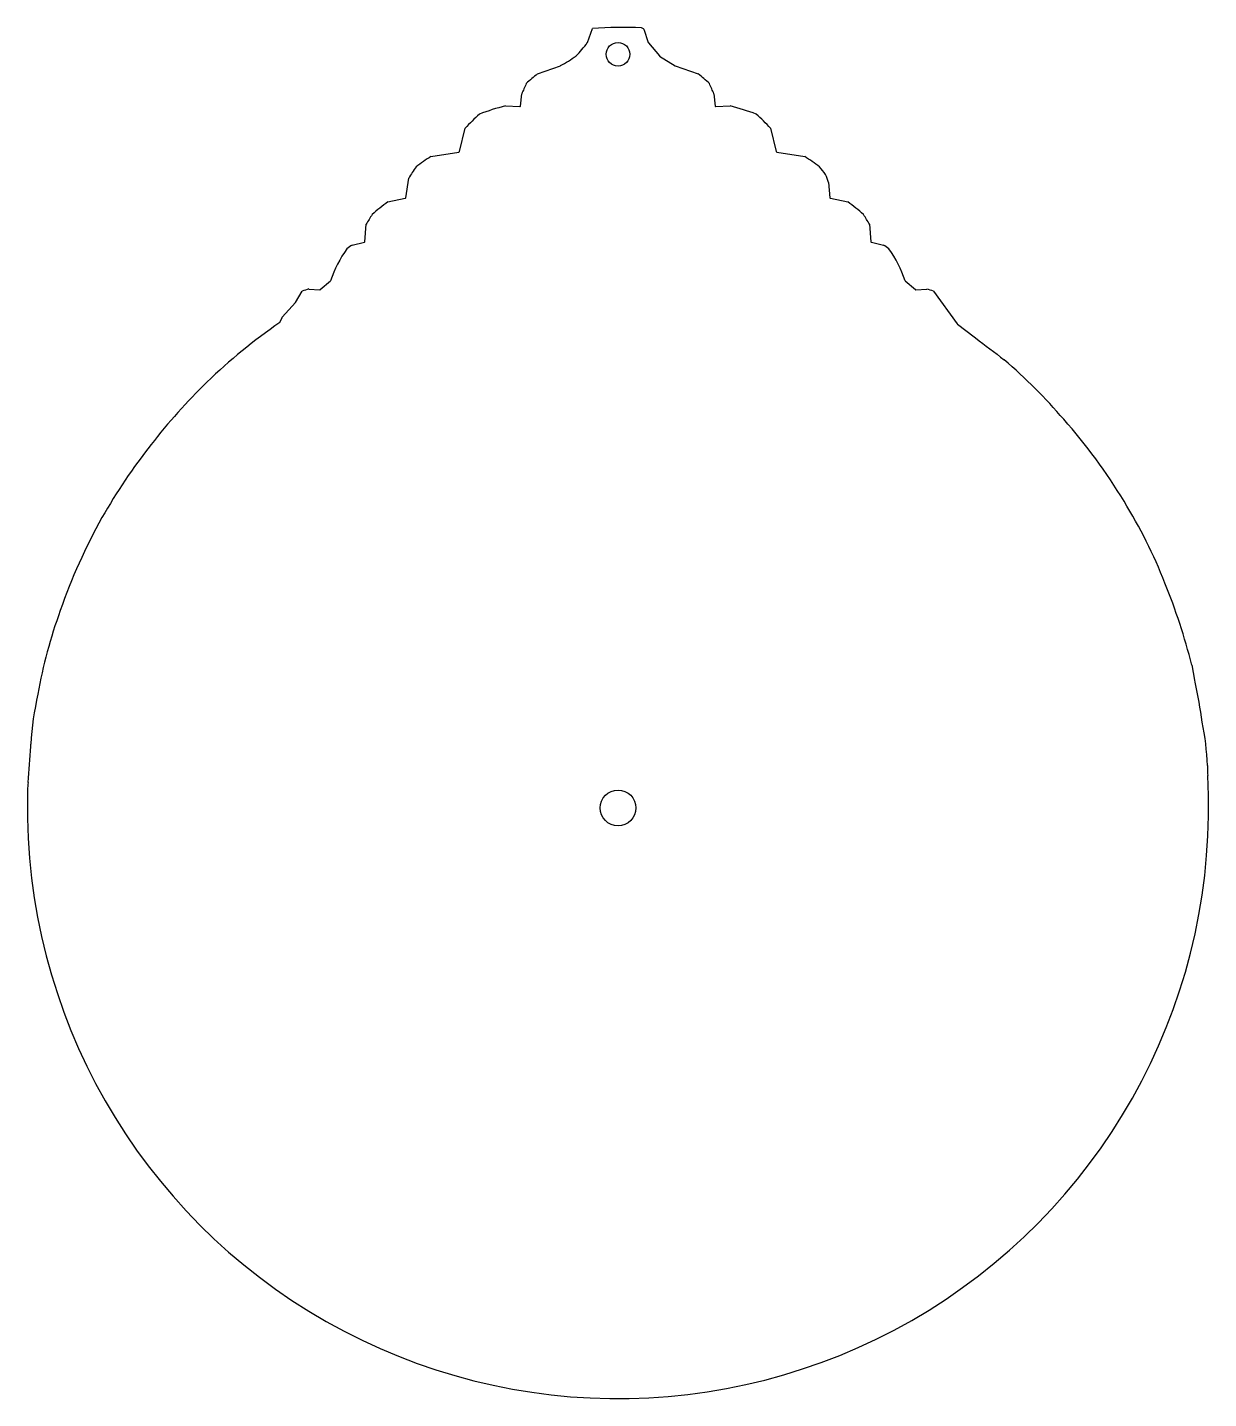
# Model space of a CAD drawing. Header units: millimetres. Extents: x -150 to 150, y -150 to 198.
import ezdxf

# ---------------------------------------------------------------- set-up
doc = ezdxf.new("R2010")
doc.units = ezdxf.units.MM
doc.layers.add('CUT_INNER', color=6, linetype='Continuous')
doc.layers.add('CUT_OUTER', color=1, linetype='Continuous')

msp = doc.modelspace()

# ---------------------------------------------------------------- linework, layer by layer
at = {"layer": 'CUT_INNER'}
for centre, radius in [((0, 191.42), 3), ((0, 0), 4.55)]:
    msp.add_circle(centre, radius, dxfattribs=at)
at = {"layer": 'CUT_OUTER'}
for points in [[(-7.8, 194.38), (-7.79, 194.4), (-7.78, 194.41), (-6.47, 197.98), (-6.47, 197.98)], [(6.58, 197.79), (6.58, 197.79), (7.7, 194.41)], [(7.73, 194.36), (10.53, 191)], [(-20.46, 186.45), (-20.46, 186.45), (-14.61, 188.52), (-14.6, 188.53)], [(-10.64, 190.98), (-10.62, 190.99)], [(10.57, 190.97), (14.5, 188.53), (14.52, 188.53), (14.53, 188.52), (20.38, 186.45), (20.38, 186.45)], [(-24.79, 178.27), (-24.43, 181.34), (-24.43, 181.34)], [(24.35, 181.34), (24.35, 181.34), (24.71, 178.27)], [(-28.59, 178.32), (-28.59, 178.32), (-24.95, 178.13)], [(24.87, 178.13), (28.51, 178.32), (28.51, 178.32)], [(-40.29, 166.69), (-38.8, 172.64), (-38.8, 172.64)], [(38.72, 172.64), (38.72, 172.64), (40.21, 166.69)], [(-47.5, 165.46), (-47.5, 165.46), (-40.41, 166.58)], [(40.33, 166.58), (47.41, 165.46), (47.42, 165.46)], [(-53.91, 154.97), (-53.17, 159.97), (-53.17, 159.97)], [(53.47, 158.84), (53.47, 158.84), (53.84, 154.98)], [(-58.47, 153.92), (-58.46, 153.92), (-54.03, 154.85)], [(53.95, 154.85), (58.38, 153.92), (58.38, 153.92)], [(-64.32, 143.82), (-63.95, 148.25), (-63.95, 148.25)], [(63.87, 148.25), (63.87, 148.25), (64.24, 143.82)], [(-67.54, 142.96), (-67.54, 142.96), (-64.43, 143.69)], [(64.35, 143.69), (67.45, 142.96), (67.46, 142.96)], [(-75.62, 131.65), (-73.05, 133.86)], [(72.97, 133.86), (75.54, 131.65)], [(-85.87, 123.33), (-85.32, 124.61), (-85.31, 124.62), (-85.31, 124.62), (-81.92, 128.39), (-81.91, 128.4), (-81.9, 128.41), (-80.21, 131.23), (-80.21, 131.23)], [(-78.51, 131.8), (-78.5, 131.8), (-75.73, 131.62)], [(75.65, 131.62), (78.42, 131.8), (78.42, 131.8)], [(80.13, 131.23), (80.13, 131.23), (86.16, 122.93)], [(86.19, 122.9), (90.5, 119.62), (90.83, 119.38)], [(145.74, 36.32), (146.45, 32.45), (146.55, 31.97)], [(-149.18, 15.62), (-149.12, 16.19)], [(149.71, 10.79), (149.74, 8.77), (149.77, 8.28)]]:
    msp.add_lwpolyline(points, dxfattribs=at)
for centre, radius, start, end in [((1.65, 73.72), 124.52, 87.9954, 93.74), ((2.55, 192.37), 6.75, 53.4181, 59.2055), ((-40.65, 218.89), 40.99, 317.107, 323.2798), ((7.84, 194.46), 0.15, 198.4501, 219.7931), ((-35.54, 226.79), 43.61, 298.687, 304.8129), ((10.65, 191.1), 0.15, 219.7932, 238.2502), ((5.51, 153.62), 41.86, 128.3468, 133.4862), ((-4.52, 154.85), 40.22, 46.4091, 51.7578), ((3.66, 170.87), 29.98, 154.0501, 159.5535), ((-5.69, 170.04), 32.09, 20.6275, 25.7688), ((-10.29, 108.54), 72.14, 104.6957, 110.2078), ((-24.94, 178.28), 0.15, 267.1387, 353.2933), ((24.86, 178.28), 0.15, 186.7067, 272.8613), ((8.37, 102.7), 78.25, 70.0077, 75.0887), ((2.82, 134.61), 56.38, 132.4172, 137.5823), ((-0.38, 137.13), 52.82, 42.2437, 47.7568), ((-21.02, 123.59), 49.54, 122.3117, 127.6512), ((-40.44, 166.73), 0.15, 278.9806, 345.9671), ((40.35, 166.73), 0.15, 194.0329, 261.0194), ((19.95, 122.18), 51.25, 52.4378, 57.5991), ((-26.51, 144.26), 30.94, 143.1679, 149.4821), ((32.13, 146), 25.42, 35.9334, 41.3949), ((34, 152.94), 20.34, 16.8682, 23.1025), ((-32.07, 117.25), 45.19, 125.7414, 132.221), ((-54.06, 155), 0.15, 281.7827, 351.559), ((53.98, 154.99), 0.15, 185.4383, 258.2173), ((26.58, 110.57), 53.77, 48.2964, 53.7412), ((-37.01, 133.38), 30.77, 145.7189, 151.0943), ((41.4, 136.13), 25.52, 28.3522, 34.8346), ((-58.24, 128.55), 17.15, 122.8291, 128.2702), ((-64.47, 143.84), 0.15, 283.2346, 355.2379), ((64.39, 143.84), 0.15, 184.7809, 256.7595), ((58.43, 128.92), 16.69, 51.6558, 57.2449), ((-44.12, 124.24), 30.46, 144.3043, 161.4812), ((44.04, 124.24), 30.47, 18.5199, 35.6946), ((-73.15, 133.97), 0.15, 310.6013, 335.8531), ((73.07, 133.97), 0.15, 204.1469, 229.4147), ((-73.75, 114.74), 17.72, 105.5621, 111.3692), ((-75.72, 131.77), 0.15, 266.1879, 310.6013), ((75.64, 131.77), 0.15, 229.4147, 273.8141), ((73.45, 114.06), 18.43, 68.7429, 74.3253), ((-3.46, 3.4), 145.49, 124.5209, 133.9347), ((-86, 123.39), 0.15, 307.5672, 336.8249), ((86.28, 123.02), 0.15, 216.0243, 232.7008), ((1227.54, 1603.42), 1869.36, 232.54927, 232.82925), ((5.17, 5.81), 142.49, 40.6915, 49.3003), ((9.54, -7.85), 162.62, 134.4836, 141.9911), ((2.77, 1.34), 147.24, 31.3349, 41.3992), ((-1.48, -0.05), 149.13, 141.746, 150.3364), ((14.83, 8.07), 133.43, 21.5639, 31.5607), ((-3.75, 2.53), 145.89, 150.7732, 160.9576), ((-13.73, -4.36), 164.57, 14.308, 21.933), ((-26.64, 7.97), 122.5, 159.872, 170.1404), ((0.47, 0.09), 149.52, 8.3393, 12.3081), ((-77.1, 12.57), 72.11, 166.8743, 177.1199), ((78.82, 8), 70.94, 2.256, 11.2002), ((-0.15, 0.01), 149.85, 174.0226, 177.5236), ((0, 0), 150, 179.0178, 3.1642), ((-124.07, 3.75), 25.93, 173.9405, 182.6078)]:
    msp.add_arc(centre, radius, start, end, dxfattribs=at)

doc.saveas('drawing.dxf')
